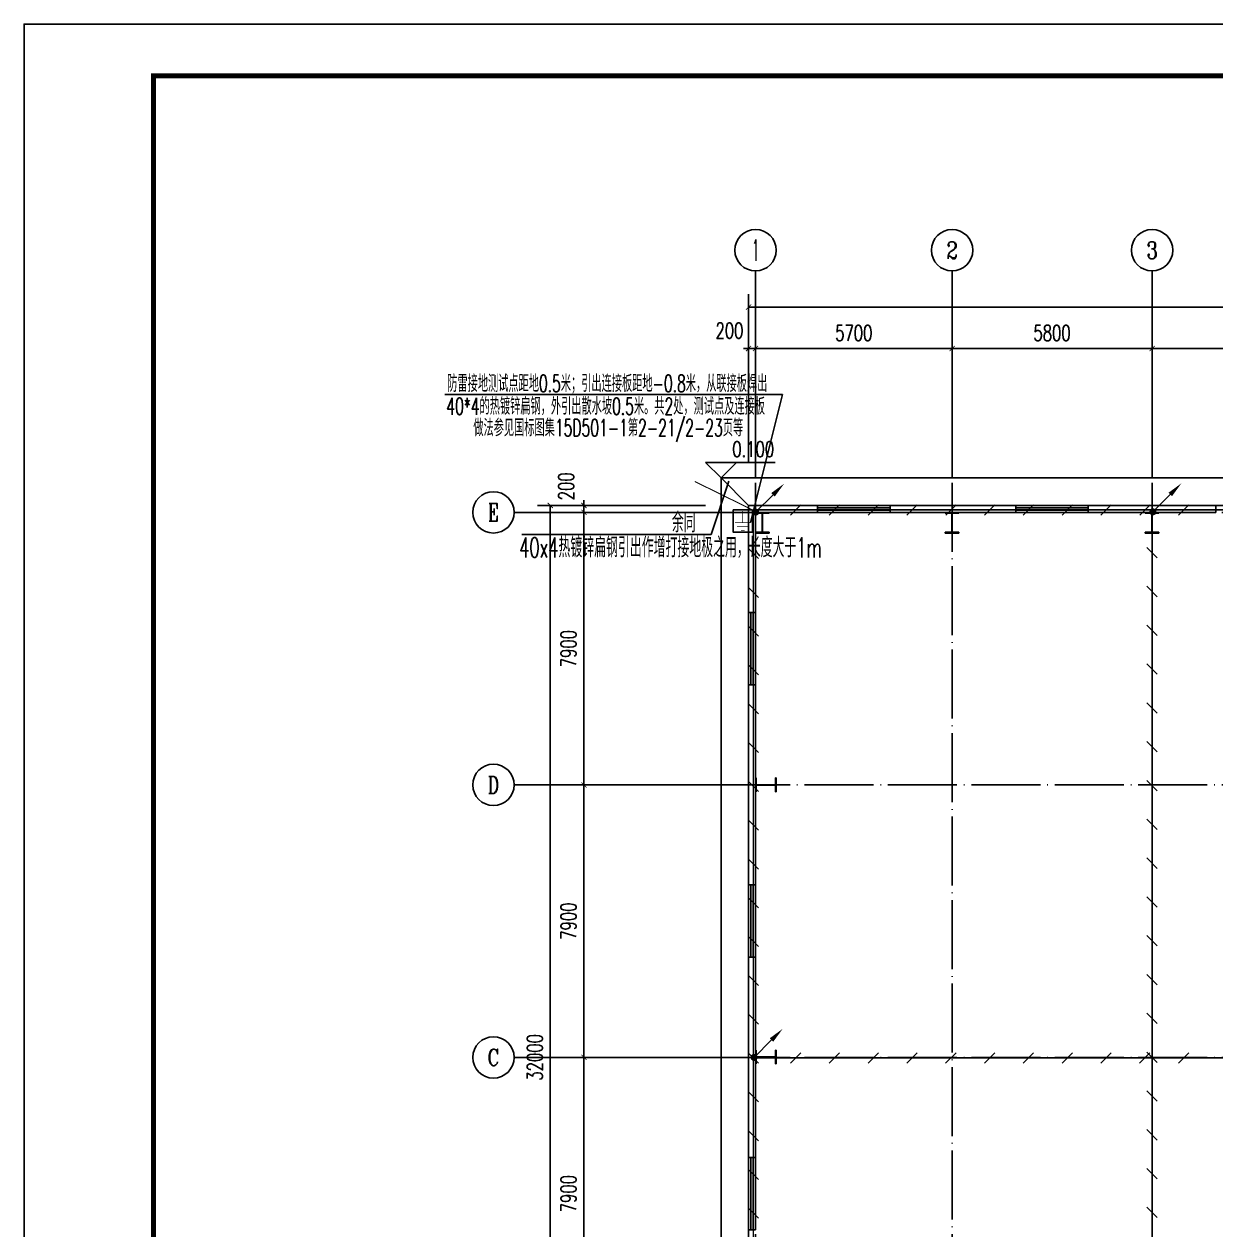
# Model space of a CAD drawing. Extents: x 1728470 to 1835391, y -157368 to 197905.
# Drawn here: x 1728675 to 1763234, y -61428 to -26475 of the extents above; entities that cross this region are included whole.
import ezdxf
from ezdxf.enums import TextEntityAlignment as Align

# ---------------------------------------------------------------- set-up
doc = ezdxf.new("R2010")
doc.units = 0
doc.header["$LTSCALE"] = 1000
doc.header["$MEASUREMENT"] = 0
doc.linetypes.add('CENTER2', pattern=[1.14, 0.75, -0.13, 0.13, -0.13])
doc.linetypes.add('DOTE', pattern=[2.42, 2, -0.2, 0.02, -0.2])
doc.layers.get('0').update_dxf_attribs({"linetype": 'CONTINUOUS'})
doc.layers.get('DEFPOINTS').update_dxf_attribs({"linetype": 'CONTINUOUS'})
for name, color, linetype in [('AXIS', 3, 'CONTINUOUS'), ('AXIS_TEXT', 7, 'CONTINUOUS'), ('COLUMN', 99, 'CONTINUOUS'), ('DIM_ELEV', 3, 'CONTINUOUS'), ('DOTE', 1, 'DOTE'), ('ELEMENT', 3, 'CONTINUOUS'), ('GROUND', 2, 'CONTINUOUS'), ('LWIRE', 4, 'CONTINUOUS'), ('PUB_TEXT', 7, 'CONTINUOUS'), ('PUB_TITLE', 4, 'CONTINUOUS'), ('SHTLN', 4, 'CONTINUOUS'), ('TEL_LEAD', 3, 'CONTINUOUS'), ('WALL', 9, 'CONTINUOUS'), ('WINDOW', 99, 'CONTINUOUS'), ('WIRE-接地', 4, 'CONTINUOUS'), ('WIRE-照明', 1, 'CONTINUOUS')]:
    doc.layers.add(name, color=color, linetype=linetype)
doc.styles.add('_TCH_AXIS', font='COMPLEX', dxfattribs={"bigfont": 'GBCBIG'})
doc.styles.add('_TCH_DIM', font='SIMPLEX', dxfattribs={"bigfont": 'GBCBIG'})
doc.styles.add('COMPLEX', font='COMPLEX')
doc.styles.add('DIM_FONT', font='SIMPLEX', dxfattribs={"width": 0.7, "bigfont": 'GBCBIG'})
doc.styles.get("Standard").update_dxf_attribs({"font": 'gbenor.shx', "bigfont": 'gbcbig.shx'})
doc.styles.add('STY53', font='COMPLEX', dxfattribs={"width": 0.6, "bigfont": 'HZTXT'})
doc.dimstyles.new('DIMN150', dxfattribs={"dimscale": 1.5, "dimtxt": 300, "dimasz": 100, "dimexe": 250, "dimexo": 300, "dimgap": 150, "dimtad": 1, "dimdec": 0, "dimzin": 0, "dimtxsty": 'DIM_FONT', "dimblk": 'ARCHTICK', "dimcen": 0.09, "dimclrt": 7, "dimazin": 3, "dimtfac": 1, "dimtdec": 0, "dimtix": 1, "dimtmove": 0, "dimatfit": 3, "dimtolj": 1, "dimtzin": 0})

# ---------------------------------------------------------------- blocks, each defined once
blk = doc.blocks.new('$TCHSYS$WIN2D')
for p, q in [((-0.5, 0.5), (0.5, 0.5)), ((-0.5, 0.5), (-0.5, -0.5)), ((0.5, 0.5), (0.5, -0.5)), ((0.5, 0.167), (-0.5, 0.167)), ((0.5, -0.167), (-0.5, -0.167)), ((-0.5, -0.5), (0.5, -0.5))]:
    blk.add_line(p, q)
blk = doc.blocks.new('_AXISO')
blk.add_circle((0, 0), 0.5)
at = {"layer": 'AXIS_TEXT', "style": 'COMPLEX', "width": 1.041667}
blk.add_attdef('A', text='', height=0.56, dxfattribs=at).set_placement((-0.25, -0.28), (0.25, -0.28), align=Align.FIT)
blk = doc.blocks.new('_ARCHTICK')
at = {"color": 0, "linetype": 'BYBLOCK', "const_width": 0.15}
blk.add_lwpolyline([(-0.5, -0.5), (0.5, 0.5)], dxfattribs=at)
blk = doc.blocks.new('*D67')
at = {"layer": 'AXIS', "color": 0}
for p, q in [((1750186, 90201), (1750186, 95076)), ((1796786, 90201), (1796786, 95076)), ((1750186, 94701), (1796786, 94701))]:
    blk.add_line(p, q, dxfattribs=at)
at = {"layer": 'DEFPOINTS', "color": 0}
for p in [(1796786, 94701), (1750186, 89751), (1796786, 89751)]:
    blk.add_point(p, dxfattribs=at)
at = {"layer": 'AXIS', "color": 0, "xscale": 150, "yscale": 150, "zscale": 150, "rotation": 180}
blk.add_blockref('_ARCHTICK', (1750186, 94701), dxfattribs=at)
at = {"layer": 'AXIS', "color": 0, "xscale": 150, "yscale": 150, "zscale": 150}
blk.add_blockref('_ARCHTICK', (1796786, 94701), dxfattribs=at)
at = {"layer": 'AXIS', "color": 7, "insert": (1773486, 95151), "char_height": 450, "attachment_point": 5, "style": 'DIM_FONT'}
blk.add_mtext('\\A1;46600', dxfattribs=at)
blk = doc.blocks.new('*D68')
at = {"layer": 'AXIS', "color": 0}
for p, q in [((1750186, 90201), (1750186, 93876)), ((1750386, 90201), (1750386, 93876)), ((1750186, 93501), (1750036, 93501)), ((1750186, 93501), (1750386, 93501)), ((1750386, 93501), (1750536, 93501))]:
    blk.add_line(p, q, dxfattribs=at)
at = {"layer": 'DEFPOINTS', "color": 0}
for p in [(1750386, 93501), (1750186, 89751), (1750386, 89751)]:
    blk.add_point(p, dxfattribs=at)
at = {"layer": 'AXIS', "color": 0, "xscale": 150, "yscale": 150, "zscale": 150}
blk.add_blockref('_ARCHTICK', (1750186, 93501), dxfattribs=at)
at = {"layer": 'AXIS', "color": 0, "xscale": 150, "yscale": 150, "zscale": 150, "rotation": 180}
blk.add_blockref('_ARCHTICK', (1750386, 93501), dxfattribs=at)
at = {"layer": 'AXIS', "color": 7, "insert": (1749631, 94019), "char_height": 450, "attachment_point": 5, "style": 'DIM_FONT'}
blk.add_mtext('\\A1;200', dxfattribs=at)
blk = doc.blocks.new('*D69')
at = {"layer": 'AXIS', "color": 0}
for p, q in [((1750386, 90201), (1750386, 93876)), ((1756086, 90201), (1756086, 93876)), ((1750386, 93501), (1756086, 93501))]:
    blk.add_line(p, q, dxfattribs=at)
at = {"layer": 'DEFPOINTS', "color": 0}
for p in [(1756086, 93501), (1750386, 89751), (1756086, 89751)]:
    blk.add_point(p, dxfattribs=at)
at = {"layer": 'AXIS', "color": 0, "xscale": 150, "yscale": 150, "zscale": 150, "rotation": 180}
blk.add_blockref('_ARCHTICK', (1750386, 93501), dxfattribs=at)
at = {"layer": 'AXIS', "color": 0, "xscale": 150, "yscale": 150, "zscale": 150}
blk.add_blockref('_ARCHTICK', (1756086, 93501), dxfattribs=at)
at = {"layer": 'AXIS', "color": 7, "insert": (1753236, 93951), "char_height": 450, "attachment_point": 5, "style": 'DIM_FONT'}
blk.add_mtext('\\A1;5700', dxfattribs=at)
blk = doc.blocks.new('*D70')
at = {"layer": 'AXIS', "color": 0}
for p, q in [((1756086, 90201), (1756086, 93876)), ((1761886, 90201), (1761886, 93876)), ((1756086, 93501), (1761886, 93501))]:
    blk.add_line(p, q, dxfattribs=at)
at = {"layer": 'DEFPOINTS', "color": 0}
for p in [(1761886, 93501), (1756086, 89751), (1761886, 89751)]:
    blk.add_point(p, dxfattribs=at)
at = {"layer": 'AXIS', "color": 0, "xscale": 150, "yscale": 150, "zscale": 150, "rotation": 180}
blk.add_blockref('_ARCHTICK', (1756086, 93501), dxfattribs=at)
at = {"layer": 'AXIS', "color": 0, "xscale": 150, "yscale": 150, "zscale": 150}
blk.add_blockref('_ARCHTICK', (1761886, 93501), dxfattribs=at)
at = {"layer": 'AXIS', "color": 7, "insert": (1758986, 93951), "char_height": 450, "attachment_point": 5, "style": 'DIM_FONT'}
blk.add_mtext('\\A1;5800', dxfattribs=at)
blk = doc.blocks.new('*D71')
at = {"layer": 'AXIS', "color": 0}
for p, q in [((1761886, 90201), (1761886, 93876)), ((1767686, 90201), (1767686, 93876)), ((1761886, 93501), (1767686, 93501))]:
    blk.add_line(p, q, dxfattribs=at)
at = {"layer": 'DEFPOINTS', "color": 0}
for p in [(1767686, 93501), (1761886, 89751), (1767686, 89751)]:
    blk.add_point(p, dxfattribs=at)
at = {"layer": 'AXIS', "color": 0, "xscale": 150, "yscale": 150, "zscale": 150, "rotation": 180}
blk.add_blockref('_ARCHTICK', (1761886, 93501), dxfattribs=at)
at = {"layer": 'AXIS', "color": 0, "xscale": 150, "yscale": 150, "zscale": 150}
blk.add_blockref('_ARCHTICK', (1767686, 93501), dxfattribs=at)
at = {"layer": 'AXIS', "color": 7, "insert": (1764786, 93951), "char_height": 450, "attachment_point": 5, "style": 'DIM_FONT'}
blk.add_mtext('\\A1;5800', dxfattribs=at)
blk = doc.blocks.new('*D78')
at = {"layer": 'AXIS', "color": 0}
for p, q in [((1748936, 88951), (1744061, 88951)), ((1744436, 56951), (1744436, 88951)), ((1748936, 56951), (1744061, 56951))]:
    blk.add_line(p, q, dxfattribs=at)
at = {"layer": 'DEFPOINTS', "color": 0}
for p in [(1744436, 88951), (1749386, 88951), (1749386, 56951)]:
    blk.add_point(p, dxfattribs=at)
at = {"layer": 'AXIS', "color": 0, "xscale": 150, "yscale": 150, "zscale": 150}
for p, rotation in [((1744436, 88951), 90), ((1744436, 56951), 270)]:
    blk.add_blockref('_ARCHTICK', p, dxfattribs=dict(at, rotation=rotation))
at = {"layer": 'AXIS', "color": 7, "insert": (1743986, 72951), "char_height": 450, "attachment_point": 5, "rotation": 90, "style": 'DIM_FONT'}
blk.add_mtext('\\A1;32000', dxfattribs=at)
blk = doc.blocks.new('*D81')
at = {"layer": 'AXIS', "color": 0}
for p, q in [((1748936, 72951), (1745037, 72951)), ((1745412, 65051), (1745412, 72951)), ((1748936, 65051), (1745037, 65051))]:
    blk.add_line(p, q, dxfattribs=at)
at = {"layer": 'DEFPOINTS', "color": 0}
for p in [(1745412, 72951), (1749386, 72951), (1749386, 65051)]:
    blk.add_point(p, dxfattribs=at)
at = {"layer": 'AXIS', "color": 0, "xscale": 150, "yscale": 150, "zscale": 150}
for p, rotation in [((1745412, 72951), 90), ((1745412, 65051), 270)]:
    blk.add_blockref('_ARCHTICK', p, dxfattribs=dict(at, rotation=rotation))
at = {"layer": 'AXIS', "color": 7, "insert": (1744962, 69001), "char_height": 450, "attachment_point": 5, "rotation": 90, "style": 'DIM_FONT'}
blk.add_mtext('\\A1;7900', dxfattribs=at)
blk = doc.blocks.new('*D82')
at = {"layer": 'AXIS', "color": 0}
for p, q in [((1748936, 80851), (1745037, 80851)), ((1745412, 72951), (1745412, 80851)), ((1748936, 72951), (1745037, 72951))]:
    blk.add_line(p, q, dxfattribs=at)
at = {"layer": 'DEFPOINTS', "color": 0}
for p in [(1745412, 80851), (1749386, 80851), (1749386, 72951)]:
    blk.add_point(p, dxfattribs=at)
at = {"layer": 'AXIS', "color": 0, "xscale": 150, "yscale": 150, "zscale": 150}
for p, rotation in [((1745412, 80851), 90), ((1745412, 72951), 270)]:
    blk.add_blockref('_ARCHTICK', p, dxfattribs=dict(at, rotation=rotation))
at = {"layer": 'AXIS', "color": 7, "insert": (1744962, 76901), "char_height": 450, "attachment_point": 5, "rotation": 90, "style": 'DIM_FONT'}
blk.add_mtext('\\A1;7900', dxfattribs=at)
blk = doc.blocks.new('*D83')
at = {"layer": 'AXIS', "color": 0}
for p, q in [((1748936, 88751), (1745037, 88751)), ((1745412, 80851), (1745412, 88751)), ((1748936, 80851), (1745037, 80851))]:
    blk.add_line(p, q, dxfattribs=at)
at = {"layer": 'DEFPOINTS', "color": 0}
for p in [(1745412, 88751), (1749386, 88751), (1749386, 80851)]:
    blk.add_point(p, dxfattribs=at)
at = {"layer": 'AXIS', "color": 0, "xscale": 150, "yscale": 150, "zscale": 150}
for p, rotation in [((1745412, 88751), 90), ((1745412, 80851), 270)]:
    blk.add_blockref('_ARCHTICK', p, dxfattribs=dict(at, rotation=rotation))
at = {"layer": 'AXIS', "color": 7, "insert": (1744962, 84801), "char_height": 450, "attachment_point": 5, "rotation": 90, "style": 'DIM_FONT'}
blk.add_mtext('\\A1;7900', dxfattribs=at)
blk = doc.blocks.new('*D84')
at = {"layer": 'AXIS', "color": 0}
for p, q in [((1748936, 88951), (1745037, 88951)), ((1745412, 88951), (1745412, 89101)), ((1745412, 88751), (1745412, 88951)), ((1748936, 88751), (1745037, 88751)), ((1745412, 88751), (1745412, 88601))]:
    blk.add_line(p, q, dxfattribs=at)
at = {"layer": 'DEFPOINTS', "color": 0}
for p in [(1745412, 88951), (1749386, 88951), (1749386, 88751)]:
    blk.add_point(p, dxfattribs=at)
at = {"layer": 'AXIS', "color": 0, "xscale": 150, "yscale": 150, "zscale": 150}
for p, rotation in [((1745412, 88951), 270), ((1745412, 88751), 90)]:
    blk.add_blockref('_ARCHTICK', p, dxfattribs=dict(at, rotation=rotation))
at = {"layer": 'AXIS', "color": 7, "insert": (1744894, 89506), "char_height": 450, "attachment_point": 5, "rotation": 90, "style": 'DIM_FONT'}
blk.add_mtext('\\A1;200', dxfattribs=at)
blk = doc.blocks.new('$TELECSYS$00000008')
blk.add_line((0.4, 0.4), (-0.4, -0.4))
blk = doc.blocks.new('$TELECSYS$00000079')
for p, q in [((0.7, 0.7), (0, 0)), ((0.104, 0.104), (0.104, 0.104)), ((-0.104, -0.104), (-0.104, -0.104))]:
    blk.add_line(p, q)
at = {"const_width": 0.142}
blk.add_lwpolyline([(-0.071, 0, 1), (0.071, 0, 1)], format="xyb", close=True, dxfattribs=at)
blk.add_solid([(0.63, 0.77), (0.77, 0.63), (1.15, 1.15)])
at = {"width": 0.8, "flags": 9}
blk.add_attdef('A', (0, 0), '', height=0.00002, dxfattribs=at)
blk = doc.blocks.new('$ELEMENT$00000390')
at = {"const_width": 0.0233}
for points in [[(0, 0), (0, -0.375)], [(-0.25, -0.375), (0.25, -0.375)], [(-0.188, -0.5), (0.188, -0.5)], [(-0.062, -0.625), (0.062, -0.625)]]:
    blk.add_lwpolyline(points, dxfattribs=at)
at = {"flags": 9}
blk.add_attdef('S', (0, 0), '', height=0.00000667, dxfattribs=at)
blk = doc.blocks.new('S')
at = {"layer": 'WINDOW', "color": 3}
blk.add_lwpolyline([(-940, 1072), (0, 1072), (0, 0), (-940, 0)], close=True, dxfattribs=at)
at = {"layer": 'ELEMENT', "xscale": 1500, "yscale": 1500, "zscale": 1500}
blk.add_blockref('$ELEMENT$00000390', (-469, 1025), dxfattribs=at)
blk = doc.blocks.new('D3323')
at = {"layer": 'AXIS', "color": 8}
for p, q in [((1750386.3, 89751.1), (1750386.3, 95751.1)), ((1756086.3, 89751.1), (1756086.3, 95751.1)), ((1761886.3, 89751.1), (1761886.3, 95751.1)), ((1749386.3, 88751.1), (1743386.3, 88751.1)), ((1749386.3, 80851.1), (1743386.3, 80851.1)), ((1749386.3, 72951.1), (1743386.3, 72951.1))]:
    blk.add_line(p, q, dxfattribs=at)
at = {"layer": 'COLUMN', "color": 8}
for p, q in [((1750786.3, 88751.1), (1750386.3, 88751.1)), ((1750386.3, 88751.1), (1750386.3, 88729.1)), ((1750386.3, 88729.1), (1750575.3, 88729.1)), ((1750575.3, 88729.1), (1750580.3, 88724.1)), ((1750580.3, 88724.1), (1750580.3, 88178.1)), ((1750592.3, 88724.1), (1750597.3, 88729.1)), ((1750592.3, 88178.1), (1750592.3, 88724.1)), ((1750597.3, 88729.1), (1750786.3, 88729.1)), ((1750786.3, 88729.1), (1750786.3, 88751.1)), ((1756286.3, 88751.1), (1755886.3, 88751.1)), ((1755886.3, 88751.1), (1755886.3, 88729.1)), ((1755886.3, 88729.1), (1756075.3, 88729.1)), ((1756075.3, 88729.1), (1756080.3, 88724.1)), ((1756080.3, 88724.1), (1756080.3, 88178.1)), ((1756092.3, 88724.1), (1756097.3, 88729.1)), ((1756092.3, 88178.1), (1756092.3, 88724.1)), ((1756097.3, 88729.1), (1756286.3, 88729.1)), ((1756286.3, 88729.1), (1756286.3, 88751.1)), ((1762086.3, 88751.1), (1761686.3, 88751.1)), ((1761686.3, 88751.1), (1761686.3, 88729.1)), ((1761686.3, 88729.1), (1761875.3, 88729.1)), ((1761875.3, 88729.1), (1761880.3, 88724.1)), ((1761880.3, 88724.1), (1761880.3, 88178.1)), ((1761892.3, 88724.1), (1761897.3, 88729.1)), ((1761892.3, 88178.1), (1761892.3, 88724.1)), ((1761897.3, 88729.1), (1762086.3, 88729.1)), ((1762086.3, 88729.1), (1762086.3, 88751.1)), ((1750575.3, 88173.1), (1750386.3, 88173.1)), ((1750386.3, 88173.1), (1750386.3, 88151.1)), ((1750386.3, 88151.1), (1750786.3, 88151.1)), ((1750580.3, 88178.1), (1750575.3, 88173.1)), ((1750597.3, 88173.1), (1750592.3, 88178.1)), ((1750786.3, 88173.1), (1750597.3, 88173.1)), ((1750786.3, 88151.1), (1750786.3, 88173.1)), ((1756075.3, 88173.1), (1755886.3, 88173.1)), ((1755886.3, 88173.1), (1755886.3, 88151.1)), ((1755886.3, 88151.1), (1756286.3, 88151.1)), ((1756080.3, 88178.1), (1756075.3, 88173.1)), ((1756097.3, 88173.1), (1756092.3, 88178.1)), ((1756286.3, 88173.1), (1756097.3, 88173.1)), ((1756286.3, 88151.1), (1756286.3, 88173.1)), ((1761875.3, 88173.1), (1761686.3, 88173.1)), ((1761686.3, 88173.1), (1761686.3, 88151.1)), ((1761686.3, 88151.1), (1762086.3, 88151.1)), ((1761880.3, 88178.1), (1761875.3, 88173.1)), ((1761897.3, 88173.1), (1761892.3, 88178.1)), ((1762086.3, 88173.1), (1761897.3, 88173.1)), ((1762086.3, 88151.1), (1762086.3, 88173.1)), ((1750408.3, 81051.1), (1750386.3, 81051.1)), ((1750386.3, 81051.1), (1750386.3, 80651.1)), ((1750408.3, 80862.1), (1750408.3, 81051.1)), ((1750413.3, 80857.1), (1750408.3, 80862.1)), ((1750408.3, 80840.1), (1750413.3, 80845.1)), ((1750408.3, 80651.1), (1750408.3, 80840.1)), ((1750959.3, 80857.1), (1750413.3, 80857.1)), ((1750413.3, 80845.1), (1750959.3, 80845.1)), ((1750964.3, 80862.1), (1750959.3, 80857.1)), ((1750959.3, 80845.1), (1750964.3, 80840.1)), ((1750986.3, 81051.1), (1750964.3, 81051.1)), ((1750964.3, 81051.1), (1750964.3, 80862.1)), ((1750964.3, 80840.1), (1750964.3, 80651.1)), ((1750986.3, 80651.1), (1750986.3, 81051.1)), ((1750386.3, 80651.1), (1750408.3, 80651.1)), ((1750964.3, 80651.1), (1750986.3, 80651.1)), ((1750408.3, 73162.1), (1750386.3, 73162.1)), ((1750386.3, 73162.1), (1750386.3, 72762.1)), ((1750408.3, 72973.1), (1750408.3, 73162.1)), ((1750986.3, 73162.1), (1750964.3, 73162.1)), ((1750964.3, 73162.1), (1750964.3, 72973.1)), ((1750986.3, 72762.1), (1750986.3, 73162.1)), ((1750386.3, 72762.1), (1750408.3, 72762.1)), ((1750413.3, 72968.1), (1750408.3, 72973.1)), ((1750408.3, 72951.1), (1750413.3, 72956.1)), ((1750408.3, 72762.1), (1750408.3, 72951.1)), ((1750959.3, 72968.1), (1750413.3, 72968.1)), ((1750413.3, 72956.1), (1750959.3, 72956.1)), ((1750964.3, 72973.1), (1750959.3, 72968.1)), ((1750959.3, 72956.1), (1750964.3, 72951.1)), ((1750964.3, 72951.1), (1750964.3, 72762.1)), ((1750964.3, 72762.1), (1750986.3, 72762.1))]:
    blk.add_line(p, q, dxfattribs=at)
at = {"layer": 'DIM_ELEV', "color": 8}
for p, q in [((1749386.3, 89751.1), (1748936.3, 90201.1)), ((1748936.3, 90201.1), (1750956, 90201.1)), ((1749386.3, 89751.1), (1749836.3, 90201.1))]:
    blk.add_line(p, q, dxfattribs=at)
at = {"layer": 'DOTE', "color": 8}
for p, q in [((1750386.3, 56151.1), (1750386.3, 89751.1)), ((1756086.3, 56151.1), (1756086.3, 89751.1)), ((1761886.3, 56151.1), (1761886.3, 89751.1)), ((1749386.3, 88751.1), (1797586.3, 88751.1)), ((1749386.3, 80851.1), (1797586.3, 80851.1)), ((1749386.3, 72951.1), (1797586.3, 72951.1))]:
    blk.add_line(p, q, dxfattribs=at)
at = {"layer": 'GROUND', "color": 8}
for p, q in [((1797586.3, 89751.1), (1749386.3, 89751.1)), ((1749386.3, 89751.1), (1749386.3, 56151.1)), ((1750186.3, 88951.1), (1749386.3, 89751.1)), ((1796786.3, 88951.1), (1750186.3, 88951.1)), ((1750186.3, 88951.1), (1750186.3, 56951.1))]:
    blk.add_line(p, q, dxfattribs=at)
at = {"layer": 'WALL', "color": 8}
for p, q in [((1750186.3, 88951.1), (1750186.3, 85851.6)), ((1752186.3, 88951.1), (1750186.3, 88951.1)), ((1752186.3, 88751.1), (1752186.3, 88951.1)), ((1756086.3, 88951.1), (1754286.3, 88951.1)), ((1754286.3, 88951.1), (1754286.3, 88751.1)), ((1757936.3, 88951.1), (1756086.3, 88951.1)), ((1757936.3, 88751.1), (1757936.3, 88951.1)), ((1761886.3, 88951.1), (1760036.3, 88951.1)), ((1760036.3, 88951.1), (1760036.3, 88751.1)), ((1763736.3, 88951.1), (1761886.3, 88951.1)), ((1763736.3, 88751.1), (1763736.3, 88951.1)), ((1750386.3, 88173.1), (1750386.3, 88729.1)), ((1750786.3, 88751.1), (1752186.3, 88751.1)), ((1754286.3, 88751.1), (1755886.3, 88751.1)), ((1756286.3, 88751.1), (1757936.3, 88751.1)), ((1760036.3, 88751.1), (1761686.3, 88751.1)), ((1762086.3, 88751.1), (1763736.3, 88751.1)), ((1750386.3, 85851.6), (1750386.3, 88151.1)), ((1750186.3, 85851.6), (1750386.3, 85851.6)), ((1750386.3, 83751.6), (1750186.3, 83751.6)), ((1750186.3, 83751.6), (1750186.3, 80862.1)), ((1750386.3, 81051.1), (1750386.3, 83751.6)), ((1750186.3, 80862.1), (1750186.3, 77956.6)), ((1750386.3, 77956.6), (1750386.3, 80651.1)), ((1750186.3, 77956.6), (1750386.3, 77956.6)), ((1750386.3, 75856.6), (1750186.3, 75856.6)), ((1750186.3, 75856.6), (1750186.3, 72962.1)), ((1750386.3, 73162.1), (1750386.3, 75856.6)), ((1750186.3, 72962.1), (1750186.3, 70051.6)), ((1750386.3, 70051.6), (1750386.3, 72762.1)), ((1750186.3, 70051.6), (1750386.3, 70051.6))]:
    blk.add_line(p, q, dxfattribs=at)
at = {"layer": 'AXIS', "color": 8}
ref = blk.add_blockref('_AXISO', (1750386.3, 96351.1), dxfattribs=dict(at, xscale=1200, yscale=1200, zscale=1200))
ref.add_attrib('A', '1', dxfattribs={"layer": 'AXIS_TEXT', "color": 8, "height": 624.4, "style": '_TCH_AXIS', "width": 0.555556}).set_placement((1750311.9, 96038.9), (1750460.6, 96038.9), align=Align.FIT)
ref = blk.add_blockref('_AXISO', (1756086.3, 96351.1), dxfattribs=dict(at, xscale=1200, yscale=1200, zscale=1200))
ref.add_attrib('A', '2', dxfattribs={"layer": 'AXIS_TEXT', "color": 8, "height": 493.2, "style": '_TCH_AXIS'}).set_placement((1755921.9, 96104.5), (1756250.7, 96104.5), align=Align.FIT)
ref = blk.add_blockref('_AXISO', (1761886.3, 96351.1), dxfattribs=dict(at, xscale=1200, yscale=1200, zscale=1200))
ref.add_attrib('A', '3', dxfattribs={"layer": 'AXIS_TEXT', "color": 8, "height": 493.2, "style": '_TCH_AXIS'}).set_placement((1761721.9, 96104.5), (1762050.7, 96104.5), align=Align.FIT)
ref = blk.add_blockref('_AXISO', (1742786.3, 88751.1), dxfattribs=dict(at, xscale=1200, yscale=1200, zscale=1200))
ref.add_attrib('A', 'E', dxfattribs={"layer": 'AXIS_TEXT', "color": 8, "height": 506.1, "style": '_TCH_AXIS', "width": 0.8125}).set_placement((1742629.6, 88498), (1742942.9, 88498), align=Align.FIT)
ref = blk.add_blockref('_AXISO', (1742786.3, 80851.1), dxfattribs=dict(at, xscale=1200, yscale=1200, zscale=1200))
ref.add_attrib('A', 'D', dxfattribs={"layer": 'AXIS_TEXT', "color": 8, "height": 493.2, "style": '_TCH_AXIS', "width": 0.823529}).set_placement((1742621.9, 80604.5), (1742950.7, 80604.5), align=Align.FIT)
ref = blk.add_blockref('_AXISO', (1742786.3, 72951.1), dxfattribs=dict(at, xscale=1200, yscale=1200, zscale=1200))
ref.add_attrib('A', 'C', dxfattribs={"layer": 'AXIS_TEXT', "color": 8, "height": 480.7, "style": '_TCH_AXIS'}).set_placement((1742614.6, 72710.7), (1742958, 72710.7), align=Align.FIT)
at = {"layer": 'WINDOW', "color": 8}
for p, xscale, yscale, zscale, rotation in [((1753236.3, 88851.1), 2100, 200, 2100, 180), ((1758986.3, 88851.1), 2100, 200, 2100, 180), ((1750286.3, 84801.6), -2100, 200, -2100, 270), ((1750286.3, 76906.6), -2100, -200, -2100, 270), ((1750286.3, 69001.6), -2100, -200, -2100, 270)]:
    blk.add_blockref('$TCHSYS$WIN2D', p, dxfattribs=dict(at, xscale=xscale, yscale=yscale, zscale=zscale, rotation=rotation))
at = {"layer": 'PUB_TEXT', "color": 7, "style": '_TCH_DIM', "width": 0.705882}
blk.add_text('0.100', height=446.25, dxfattribs=at).set_placement((1749711, 90358.6))
at = {"layer": 'AXIS', "color": 8}
for p1, p2, distance, picture, middle in [((1750186.3, 89751.1), (1796786.3, 89751.1), 4950, '*D67', (1773486.3, 95151.1)), ((1750386.3, 89751.1), (1756086.3, 89751.1), 3750, '*D69', (1753236.3, 93951.1)), ((1756086.3, 89751.1), (1761886.3, 89751.1), 3750, '*D70', (1758986.3, 93951.1)), ((1761886.3, 89751.1), (1767686.3, 89751.1), 3750, '*D71', (1764786.3, 93951.1)), ((1749386.3, 56951.1), (1749386.3, 88951.1), 4950, '*D78', (1743986.3, 72951.1)), ((1749386.3, 80851.1), (1749386.3, 88751.1), 3974.5, '*D83', (1744961.7, 84801.1)), ((1749386.3, 72951.1), (1749386.3, 80851.1), 3974.5, '*D82', (1744961.7, 76901.1)), ((1749386.3, 65051.1), (1749386.3, 72951.1), 3974.5, '*D81', (1744961.7, 69001.1))]:
    dim = blk.add_aligned_dim(p1=p1, p2=p2, distance=distance, dimstyle='DIMN150', dxfattribs=at)
    dim.commit()
    dim.dimension.update_dxf_attribs({"geometry": picture, "text_midpoint": middle})
for base, p1, p2, angle, picture, middle in [((1750386.3, 93501.1), (1750186.3, 89751.1), (1750386.3, 89751.1), 0, '*D68', (1749631.3, 94018.6)), ((1745411.7, 88951.1), (1749386.3, 88751.1), (1749386.3, 88951.1), 90, '*D84', (1744894.2, 89506.1))]:
    dim = blk.add_linear_dim(base=base, p1=p1, p2=p2, angle=angle, dimstyle='DIMN150', dxfattribs=at)
    dim.commit()
    dim.dimension.update_dxf_attribs({"geometry": picture, "text_midpoint": middle, "dimtype": 161})

msp = doc.modelspace()

# ---------------------------------------------------------------- linework, layer by layer
at = {"layer": 'PUB_TITLE'}
msp.add_lwpolyline([(1728675, -89475), (1817775, -89475), (1817775, -26475), (1728675, -26475)], close=True, dxfattribs=at)
at = {"layer": 'PUB_TITLE', "const_width": 150}
msp.add_lwpolyline([(1732425, -87975), (1816275, -87975), (1816275, -27975), (1732425, -27975)], close=True, dxfattribs=at)
at = {"layer": 'TEL_LEAD'}
for p, q in [((1750668, -37213), (1740872, -37213)), ((1749740, -40924), (1750668, -37213)), ((1749111, -39727), (1748594, -41273)), ((1748594, -41273), (1743112, -41273))]:
    msp.add_line(p, q, dxfattribs=at)
at = {"layer": 'WIRE-接地', "linetype": 'CENTER2'}
for points, const_width in [([(1748122, -39733), (1749796, -40558)], 30), ([(1749822, -40600), (1749822, -72287), (1796149, -72287), (1796149, -40558), (1749824, -40558)], 45), ([(1761384, -72287), (1761384, -40558)], 45), ([(1749822, -56443), (1796149, -56443)], 45)]:
    msp.add_lwpolyline(points, dxfattribs=dict(at, const_width=const_width))

# ---------------------------------------------------------------- block references
msp.add_blockref('D3323', (-502, -129380))
at = {"layer": 'LWIRE', "xscale": 720, "yscale": 720, "zscale": 720}
for p in [(1749888, -40623), (1761407, -40614), (1749844, -56428)]:
    msp.add_blockref('$TELECSYS$00000079', p, dxfattribs=at)
at = {"layer": 'SHTLN', "xscale": 375, "yscale": 375, "zscale": 375}
for p, rotation in [((1751049, -40558), 180), ((1752174, -40558), 180), ((1753299, -40558), 180), ((1754424, -40558), 180), ((1755549, -40558), 180), ((1756674, -40558), 180), ((1757799, -40558), 180), ((1758924, -40558), 180), ((1760049, -40558), 180), ((1761174, -40558), 180), ((1762299, -40558), 180), ((1749822, -41818), 270), ((1761384, -41798), 90), ((1749822, -42943), 270), ((1761384, -42923), 90), ((1749822, -44068), 270), ((1761384, -44048), 90), ((1749822, -45193), 270), ((1761384, -45173), 90), ((1749822, -46318), 270), ((1761384, -46298), 90), ((1749822, -47443), 270), ((1761384, -47423), 90), ((1749822, -48568), 270), ((1761384, -48548), 90), ((1749822, -49693), 270), ((1761384, -49673), 90), ((1749822, -50818), 270), ((1761384, -50798), 90), ((1749822, -51943), 270), ((1761384, -51923), 90), ((1749822, -53068), 270), ((1761384, -53048), 90), ((1749822, -54193), 270), ((1761384, -54173), 90), ((1749822, -55318), 270), ((1761384, -55298), 90), ((1761384, -56423), 90), ((1749822, -56443), 270), ((1749822, -57568), 270), ((1761384, -57548), 90), ((1749822, -58693), 270), ((1761384, -58673), 90), ((1749822, -59818), 270), ((1761384, -59798), 90), ((1749822, -60943), 270), ((1761384, -60923), 90)]:
    msp.add_blockref('$TELECSYS$00000008', p, dxfattribs=dict(at, rotation=rotation))
for p in [(1751048, -56443), (1752173, -56443), (1753298, -56443), (1754423, -56443), (1755548, -56443), (1756673, -56443), (1757798, -56443), (1758923, -56443), (1760048, -56443), (1761173, -56443), (1762298, -56443)]:
    msp.add_blockref('$TELECSYS$00000008', p, dxfattribs=at)
at = {"layer": 'WIRE-接地', "xscale": 0.5999999940395355, "yscale": 0.5999999935738742, "zscale": 0.5999999936274709}
msp.add_blockref('S', (1749796, -41202), dxfattribs=at)

# ---------------------------------------------------------------- texts
at = {"layer": 'WIRE-照明', "color": 3, "linetype": 'CONTINUOUS', "style": 'STY53', "width": 0.6}
for s, height, p in [('防雷接地测试点距地0.5米；引出连接板距地-0.8米，从联接板焊出', 492.69, (1740945, -37139)), ('40*4的热镀锌扁钢，外引出散水坡0.5米。共2处，测试点及连接板', 492.69, (1740919, -37799)), ('做法参见国标图集15D501-1第2-21/2-23页等', 492.69, (1741702, -38424)), ('余同', 574.8, (1747458, -41208)), ('40x4热镀锌扁钢引出作增打接地极之用，长度大于1m', 574.8, (1743033, -41934))]:
    msp.add_text(s, height=height, dxfattribs=at).set_placement(p)

doc.saveas('drawing.dxf')
